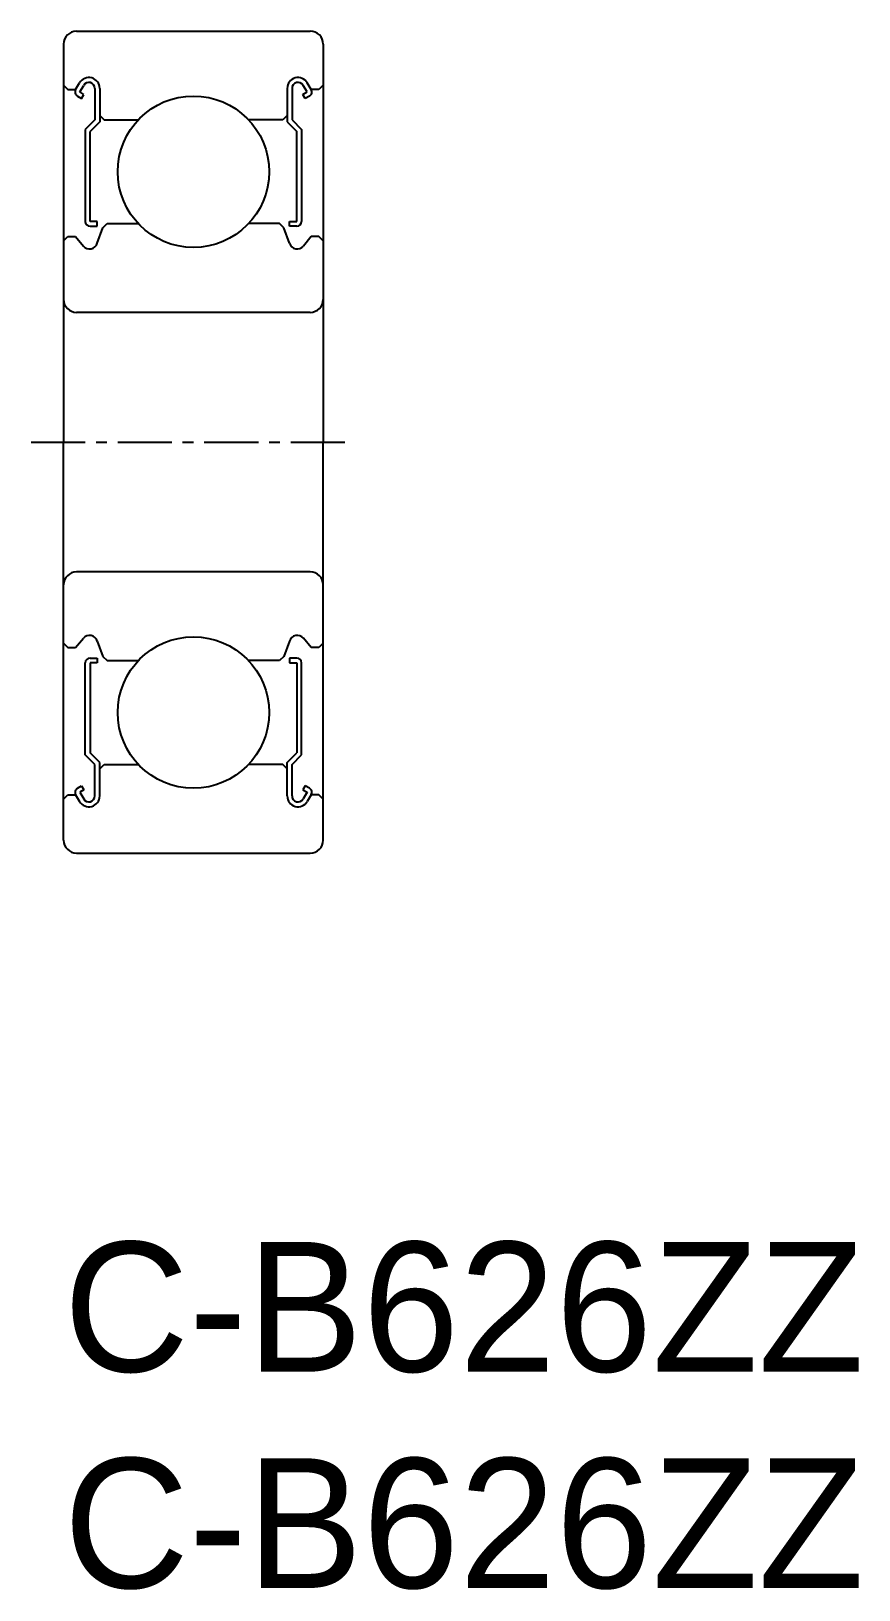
# Model space of a CAD drawing. Extents: x -0.7 to 18.4, y -8 to 28.
import ezdxf

# ---------------------------------------------------------------- set-up
doc = ezdxf.new("R2010")
doc.units = 0
doc.linetypes.add('CENTER', pattern=[2, 1.25, -0.25, 0.25, -0.25])
doc.layers.get('0').update_dxf_attribs({"linetype": 'CONTINUOUS'})
doc.layers.add('CENTER', color=1, linetype='CENTER')

msp = doc.modelspace()

# ---------------------------------------------------------------- linework, layer by layer
at = {"color": 7, "linetype": 'CONTINUOUS'}
for p, q in [((0.3, 27.987), (5.7, 27.987)), ((0, 27.687), (0, 18.487)), ((6, 27.687), (6, 18.487)), ((0, 26.737), (0.1, 26.637)), ((0.278, 26.637), (0.368, 26.79)), ((0.374, 26.581), (0.465, 26.734)), ((0.722, 26.665), (0.722, 25.937)), ((0.833, 26.665), (0.833, 25.891)), ((5.167, 26.665), (5.167, 25.891)), ((5.278, 26.665), (5.278, 25.937)), ((5.626, 26.581), (5.535, 26.734)), ((5.722, 26.637), (5.632, 26.79)), ((6, 26.737), (5.9, 26.637)), ((0.1, 26.637), (0.278, 26.637)), ((0.318, 26.485), (0.415, 26.429)), ((0.47, 26.525), (0.374, 26.581)), ((0.415, 26.429), (0.47, 26.525)), ((5.53, 26.525), (5.626, 26.581)), ((5.585, 26.429), (5.53, 26.525)), ((5.682, 26.485), (5.585, 26.429)), ((5.9, 26.637), (5.722, 26.637)), ((0.833, 26.037), (0.933, 25.937)), ((5.167, 26.037), (5.067, 25.937)), ((0.722, 25.937), (0.5, 25.714)), ((0.5, 25.714), (0.5, 23.588)), ((0.833, 25.891), (0.611, 25.668)), ((0.611, 23.588), (0.611, 25.668)), ((0.933, 25.937), (1.726, 25.937)), ((5.067, 25.937), (4.274, 25.937)), ((5.167, 25.891), (5.389, 25.668)), ((5.278, 25.937), (5.5, 25.714)), ((5.389, 23.588), (5.389, 25.668)), ((5.5, 25.714), (5.5, 23.588)), ((6, 25.387), (6, 25.387)), ((0.778, 23.588), (0.611, 23.588)), ((0.611, 23.477), (0.778, 23.477)), ((0.778, 23.477), (0.778, 23.588)), ((0.778, 23.084), (0.908, 23.443)), ((0.908, 23.443), (1.008, 23.537)), ((1.008, 23.537), (1.726, 23.537)), ((4.992, 23.537), (4.274, 23.537)), ((5.092, 23.443), (4.992, 23.537)), ((5.222, 23.084), (5.092, 23.443)), ((5.222, 23.477), (5.222, 23.588)), ((5.222, 23.588), (5.389, 23.588)), ((5.389, 23.477), (5.222, 23.477)), ((0, 23.137), (0.1, 23.237)), ((0.1, 23.237), (0.278, 23.237)), ((0.278, 23.237), (0.457, 23.018)), ((5.722, 23.237), (5.543, 23.018)), ((5.9, 23.237), (5.722, 23.237)), ((6, 23.137), (5.9, 23.237)), ((6, 23.087), (6, 23.087)), ((5.7, 21.487), (0.3, 21.487)), ((0, 9.287), (0, 18.487)), ((6, 9.287), (6, 18.487)), ((5.7, 15.487), (0.3, 15.487)), ((0, 13.837), (0.1, 13.737)), ((0.1, 13.737), (0.278, 13.737)), ((0.278, 13.737), (0.457, 13.955)), ((0.778, 13.889), (0.908, 13.531)), ((5.222, 13.889), (5.092, 13.531)), ((5.722, 13.737), (5.543, 13.955)), ((5.9, 13.737), (5.722, 13.737)), ((6, 13.837), (5.9, 13.737)), ((0.5, 11.259), (0.5, 13.385)), ((0.611, 13.497), (0.778, 13.497)), ((0.611, 13.385), (0.611, 11.305)), ((0.778, 13.385), (0.611, 13.385)), ((0.778, 13.497), (0.778, 13.385)), ((0.908, 13.531), (1.008, 13.437)), ((1.008, 13.437), (1.726, 13.437)), ((4.992, 13.437), (4.274, 13.437)), ((5.092, 13.531), (4.992, 13.437)), ((5.222, 13.497), (5.222, 13.385)), ((5.389, 13.497), (5.222, 13.497)), ((5.222, 13.385), (5.389, 13.385)), ((5.389, 13.385), (5.389, 11.305)), ((5.5, 11.259), (5.5, 13.385)), ((0.722, 11.037), (0.5, 11.259)), ((0.833, 11.083), (0.611, 11.305)), ((5.167, 11.083), (5.389, 11.305)), ((5.278, 11.037), (5.5, 11.259)), ((0.722, 10.308), (0.722, 11.037)), ((0.833, 10.308), (0.833, 11.083)), ((0.833, 10.937), (0.933, 11.037)), ((0.933, 11.037), (1.726, 11.037)), ((5.067, 11.037), (4.274, 11.037)), ((5.167, 10.937), (5.067, 11.037)), ((5.167, 10.308), (5.167, 11.083)), ((5.278, 10.308), (5.278, 11.037)), ((0.318, 10.488), (0.415, 10.544)), ((0.415, 10.544), (0.47, 10.448)), ((5.585, 10.544), (5.53, 10.448)), ((5.682, 10.488), (5.585, 10.544)), ((0, 10.237), (0.1, 10.337)), ((0.1, 10.337), (0.278, 10.337)), ((0.278, 10.337), (0.368, 10.183)), ((0.47, 10.448), (0.374, 10.392)), ((0.374, 10.392), (0.465, 10.239)), ((5.53, 10.448), (5.626, 10.392)), ((5.626, 10.392), (5.535, 10.239)), ((5.722, 10.337), (5.632, 10.183)), ((5.9, 10.337), (5.722, 10.337)), ((6, 10.237), (5.9, 10.337)), ((0.3, 8.987), (5.7, 8.987))]:
    msp.add_line(p, q, dxfattribs=at)
for centre in [(3, 24.737), (3, 12.237)]:
    msp.add_circle(centre, 1.75, dxfattribs=at)
for centre, radius, start, end in [((0.3, 27.687), 0.3, 90, 180), ((5.7, 27.687), 0.3, 0, 90), ((0.584, 26.665), 0.249, 0, 150.0012), ((0.584, 26.665), 0.138, 0, 150.0026), ((5.416, 26.665), 0.249, 29.9988, 180), ((5.416, 26.665), 0.138, 29.9974, 180), ((0.374, 26.581), 0.111, 149.9871, 240.009), ((5.626, 26.581), 0.111, 299.991, 30.0129), ((0.611, 23.588), 0.111, 180.0001, 270), ((5.389, 23.588), 0.111, 270, 359.9999), ((0.599, 23.138), 0.186, 220.0002, 343.1527), ((5.401, 23.138), 0.186, 196.8473, 319.9998), ((0.3, 21.787), 0.3, 180, 270), ((5.7, 21.787), 0.3, 270, 0), ((0.3, 15.187), 0.3, 90, 180), ((5.7, 15.187), 0.3, 0, 90), ((0.599, 13.835), 0.186, 16.8473, 139.9998), ((5.401, 13.835), 0.186, 40.0002, 163.1527), ((0.611, 13.385), 0.111, 90, 179.9999), ((5.389, 13.385), 0.111, 0.0001, 90), ((0.374, 10.392), 0.111, 119.991, 210.0129), ((5.626, 10.392), 0.111, 329.9871, 60.009), ((0.584, 10.308), 0.249, 209.9988, 0), ((0.584, 10.308), 0.138, 209.9974, 0), ((5.416, 10.308), 0.249, 180, 330.0012), ((5.416, 10.308), 0.138, 180, 330.0026), ((0.3, 9.287), 0.3, 180, 270), ((5.7, 9.287), 0.3, 270, 0)]:
    msp.add_arc(centre, radius, start, end, dxfattribs=at)
at = {"layer": 'CENTER', "color": 1, "linetype": 'CENTER'}
msp.add_line((-0.75, 18.487), (6.75, 18.487), dxfattribs=at)

# ---------------------------------------------------------------- texts
at = {"color": 7, "linetype": 'CONTINUOUS'}
for p in [(0, -3), (0, -8)]:
    msp.add_text('C-B626ZZ', height=3, dxfattribs=at).set_placement(p)

doc.saveas('drawing.dxf')
